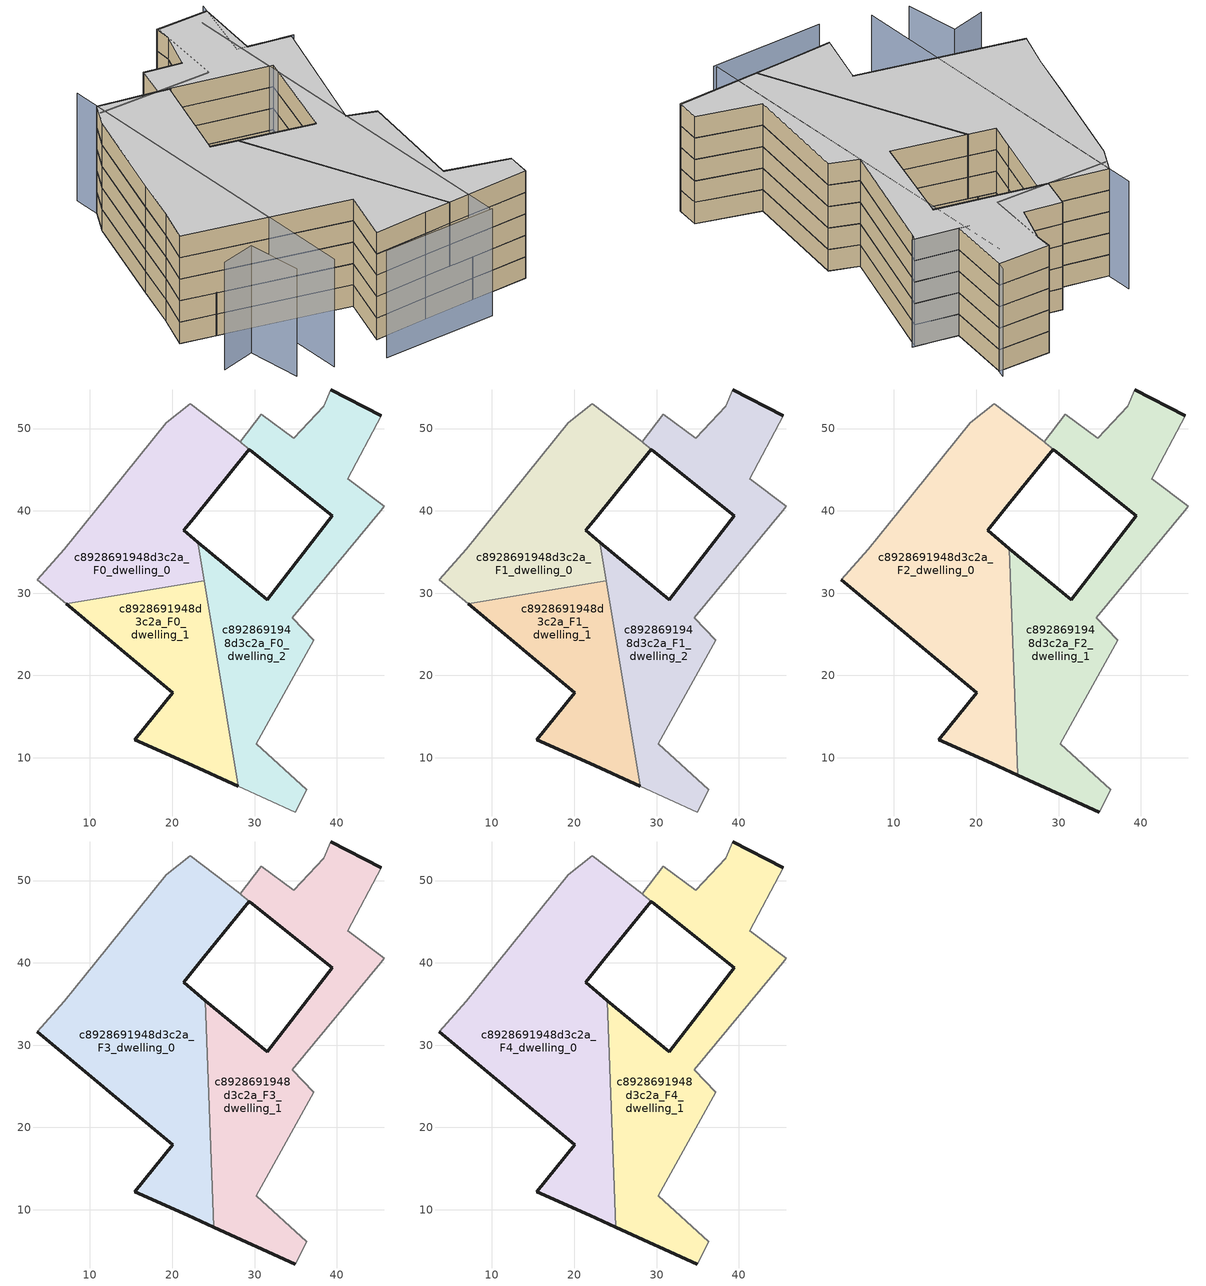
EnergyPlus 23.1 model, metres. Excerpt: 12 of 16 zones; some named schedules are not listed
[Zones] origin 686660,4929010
c8928691948d3c2a_F0_dwelling_0
 floor ground (EU_floor_Construction): 23.86,31.5 23.07,36.21 21.37,37.61 29.38,47.49 28.46,48.2 28.24,48.38 22.18,53.04 19.29,50.69 10.67,40.07 6.87,35.33 3.6,31.62 7.1,28.71 z0
 wall outside (EU_wall_Construction): 22.58,39.11 21.37,37.61 23.07,36.21 z0:3
 wall adiabatic (EU_wall_Construction): 7.1,28.71 3.6,31.62 6.87,35.33 10.67,40.07 19.29,50.69 22.18,53.04 28.24,48.38 z0:3
 wall to c8928691948d3c2a_F0_dwelling_2 (EU_wall_Construction): 28.24,48.38 28.46,48.2 29.38,47.49 22.59,39.11 / 23.07,36.21 23.86,31.5 z0:3
 wall to c8928691948d3c2a_F0_dwelling_1 (EU_wall_Construction): 23.86,31.5 7.1,28.71 z0:3
c8928691948d3c2a_F0_dwelling_1
 floor ground (EU_floor_Construction): 28.03,6.54 23.86,31.5 7.1,28.71 20.07,17.92 15.44,12.2 21.86,9.33 z0
 wall outside (EU_wall_Construction): 28.03,6.54 21.86,9.33 15.44,12.2 20.07,17.92 7.1,28.71 z0:3
 wall to c8928691948d3c2a_F0_dwelling_2 (EU_wall_Construction): 23.86,31.5 28.03,6.54 z0:3
c8928691948d3c2a_F0_dwelling_2
 floor ground (EU_floor_Construction): 36.37,6.11 30.2,11.67 37.19,24.29 34.57,27.03 45.3,40.02 45.74,40.57 41.32,43.89 45.39,51.54 39.25,54.68 38.39,52.68 34.77,48.8 30.82,51.75 28.24,48.38 28.46,48.2 29.38,47.49 22.59,39.11 29.36,47.47 29.48,47.38 39.42,39.4 31.53,29.22 23.07,36.21 28.03,6.54 34.92,3.41 z0
 wall outside (EU_wall_Construction): 39.25,54.68 45.39,51.54 / 23.07,36.21 31.53,29.22 39.42,39.4 29.48,47.38 29.36,47.47 22.59,39.11 z0:3
 wall adiabatic (EU_wall_Construction): 45.39,51.54 41.32,43.89 45.74,40.57 45.3,40.02 34.57,27.03 37.19,24.29 30.2,11.67 36.37,6.11 34.92,3.41 28.03,6.54 / 28.24,48.38 30.82,51.75 34.77,48.8 38.39,52.68 39.25,54.68 z0:3
c8928691948d3c2a_F1_dwelling_0
 floor to c8928691948d3c2a_F0_dwelling_0 (EU_floor_Construction): 23.86,31.5 23.07,36.21 21.37,37.61 29.38,47.49 28.46,48.2 28.24,48.38 22.18,53.04 19.29,50.69 10.67,40.07 6.87,35.33 3.6,31.62 7.1,28.71 z3
 wall outside (EU_wall_Construction): 22.58,39.11 21.37,37.61 23.07,36.21 z3:6
 wall adiabatic (EU_wall_Construction): 7.1,28.71 3.6,31.62 6.87,35.33 10.67,40.07 19.29,50.69 22.18,53.04 28.24,48.38 z3:6
 wall to c8928691948d3c2a_F1_dwelling_2 (EU_wall_Construction): 28.24,48.38 28.46,48.2 29.38,47.49 22.59,39.11 / 23.07,36.21 23.86,31.5 z3:6
 wall to c8928691948d3c2a_F1_dwelling_1 (EU_wall_Construction): 23.86,31.5 7.1,28.71 z3:6
 roof outside (EU_roof_Construction): 29.37,47.49 24.57,41.56 21.37,37.61 z6; 28.24,48.38 28.46,48.2 28.23,48.38 22.18,53.04 z6
c8928691948d3c2a_F1_dwelling_1
 floor to c8928691948d3c2a_F0_dwelling_1 (EU_floor_Construction): 28.03,6.54 23.86,31.5 7.1,28.71 20.07,17.92 15.44,12.2 21.86,9.33 z3
 wall outside (EU_wall_Construction): 28.03,6.54 21.86,9.33 15.44,12.2 20.07,17.92 7.1,28.71 z3:6
 wall to c8928691948d3c2a_F1_dwelling_2 (EU_wall_Construction): 23.86,31.5 28.03,6.54 z3:6
c8928691948d3c2a_F1_dwelling_2
 floor to c8928691948d3c2a_F0_dwelling_2 (EU_floor_Construction): 36.37,6.11 30.2,11.67 37.19,24.29 34.57,27.03 45.3,40.02 45.74,40.57 41.32,43.89 45.39,51.54 39.25,54.68 38.39,52.68 34.77,48.8 30.82,51.75 28.24,48.38 28.46,48.2 29.38,47.49 22.59,39.11 29.36,47.47 29.48,47.38 39.42,39.4 31.53,29.22 23.07,36.21 28.03,6.54 34.92,3.41 z3
 wall outside (EU_wall_Construction): 39.25,54.68 45.39,51.54 / 23.07,36.21 31.53,29.22 39.42,39.4 29.48,47.38 29.36,47.47 22.59,39.11 z3:6
 wall adiabatic (EU_wall_Construction): 45.39,51.54 41.32,43.89 45.74,40.57 45.3,40.02 34.57,27.03 37.19,24.29 30.2,11.67 36.37,6.11 34.92,3.41 28.03,6.54 / 28.24,48.38 30.82,51.75 34.77,48.8 38.39,52.68 39.25,54.68 z3:6
c8928691948d3c2a_F2_dwelling_0
 floor to c8928691948d3c2a_F1_dwelling_0 (EU_floor_Construction): 23.86,31.5 23.07,36.21 21.37,37.61 29.37,47.49 28.46,48.2 28.23,48.38 22.18,53.04 19.29,50.69 10.67,40.07 6.87,35.33 3.6,31.62 7.1,28.71 z6
 floor to c8928691948d3c2a_F1_dwelling_1 (EU_floor_Construction): 25.04,7.89 24.27,29.04 23.86,31.5 7.1,28.71 20.07,17.92 15.44,12.2 21.86,9.33 z6
 floor to c8928691948d3c2a_F1_dwelling_2 (EU_floor_Construction): 24.27,29.04 24.04,35.42 23.07,36.21 z6
 wall outside (EU_wall_Construction): 25.04,7.89 21.86,9.33 15.44,12.2 20.07,17.92 3.6,31.62 / 23.84,40.67 21.37,37.61 24.04,35.42 z6:9
 wall adiabatic (EU_wall_Construction): 3.6,31.62 6.87,35.33 10.67,40.07 19.29,50.69 22.18,53.04 28.23,48.38 28.46,48.2 z6:9
 wall to c8928691948d3c2a_F2_dwelling_1 (EU_wall_Construction): 28.46,48.2 29.37,47.49 23.84,40.67 / 24.04,35.42 25.04,7.89 z6:9
c8928691948d3c2a_F2_dwelling_1
 floor to c8928691948d3c2a_F1_dwelling_2 (EU_floor_Construction): 36.37,6.11 30.2,11.67 37.19,24.29 34.57,27.03 45.3,40.02 45.74,40.57 41.32,43.89 45.39,51.54 39.25,54.68 38.39,52.68 34.77,48.8 30.82,51.75 28.24,48.38 28.46,48.2 29.38,47.49 24.3,41.22 29.36,47.47 29.48,47.38 39.42,39.4 31.53,29.22 24.04,35.42 24.27,29.04 28.03,6.54 34.92,3.41 z6
 floor to c8928691948d3c2a_F1_dwelling_0 (EU_floor_Construction): 24.57,41.56 29.38,47.49 28.46,48.2 28.24,48.38 28.46,48.2 29.37,47.49 z6
 floor to c8928691948d3c2a_F1_dwelling_1 (EU_floor_Construction): 28.03,6.54 24.27,29.04 25.04,7.89 z6
 wall outside (EU_wall_Construction): 39.25,54.68 45.39,51.54 / 34.92,3.41 25.04,7.89 / 24.04,35.42 31.53,29.22 39.42,39.4 29.48,47.38 29.36,47.47 23.85,40.66 z6:9
 wall adiabatic (EU_wall_Construction): 45.39,51.54 41.32,43.89 45.74,40.57 45.3,40.02 34.57,27.03 37.19,24.29 30.2,11.67 36.37,6.11 34.92,3.41 / 28.46,48.2 28.24,48.38 30.82,51.75 34.77,48.8 38.39,52.68 39.25,54.68 z6:9
c8928691948d3c2a_F3_dwelling_0
 floor to c8928691948d3c2a_F2_dwelling_0 (EU_floor_Construction): 25.04,7.89 24.04,35.42 21.37,37.61 29.37,47.49 28.46,48.2 28.23,48.38 22.18,53.04 19.29,50.69 10.67,40.07 6.87,35.33 3.6,31.62 20.07,17.92 15.44,12.2 21.86,9.33 z9
 wall outside (EU_wall_Construction): 25.04,7.89 21.86,9.33 15.44,12.2 20.07,17.92 3.6,31.62 / 23.84,40.67 21.37,37.61 24.04,35.42 z9:12
 wall adiabatic (EU_wall_Construction): 3.6,31.62 6.87,35.33 10.67,40.07 19.29,50.69 22.18,53.04 28.23,48.38 28.46,48.2 z9:12
 wall to c8928691948d3c2a_F3_dwelling_1 (EU_wall_Construction): 28.46,48.2 29.37,47.49 23.84,40.67 / 24.04,35.42 25.04,7.89 z9:12
c8928691948d3c2a_F3_dwelling_1
 floor to c8928691948d3c2a_F2_dwelling_1 (EU_floor_Construction): 36.37,6.11 30.2,11.67 37.19,24.29 34.57,27.03 45.3,40.02 45.74,40.57 41.32,43.89 45.39,51.54 39.25,54.68 38.39,52.68 34.77,48.8 30.82,51.75 28.24,48.38 28.46,48.2 29.37,47.49 23.85,40.66 29.36,47.47 29.48,47.38 39.42,39.4 31.53,29.22 24.04,35.42 25.04,7.89 34.92,3.41 z9
 wall outside (EU_wall_Construction): 39.25,54.68 45.39,51.54 / 34.92,3.41 25.04,7.89 / 24.04,35.42 31.53,29.22 39.42,39.4 29.48,47.38 29.36,47.47 23.85,40.66 z9:12
 wall adiabatic (EU_wall_Construction): 45.39,51.54 41.32,43.89 45.74,40.57 45.3,40.02 34.57,27.03 37.19,24.29 30.2,11.67 36.37,6.11 34.92,3.41 / 28.46,48.2 28.24,48.38 30.82,51.75 34.77,48.8 38.39,52.68 39.25,54.68 z9:12
c8928691948d3c2a_F4_dwelling_0
 floor to c8928691948d3c2a_F3_dwelling_0 (EU_floor_Construction): 25.04,7.89 24.04,35.42 21.37,37.61 29.37,47.49 28.46,48.2 28.23,48.38 22.18,53.04 19.29,50.69 10.67,40.07 6.87,35.33 3.6,31.62 20.07,17.92 15.44,12.2 21.86,9.33 z12
 wall outside (EU_wall_Construction): 25.04,7.89 21.86,9.33 15.44,12.2 20.07,17.92 3.6,31.62 / 23.84,40.67 21.37,37.61 24.04,35.42 z12:15
 wall adiabatic (EU_wall_Construction): 3.6,31.62 6.87,35.33 10.67,40.07 19.29,50.69 22.18,53.04 28.23,48.38 28.46,48.2 z12:15
 wall to c8928691948d3c2a_F4_dwelling_1 (EU_wall_Construction): 28.46,48.2 29.37,47.49 23.84,40.67 / 24.04,35.42 25.04,7.89 z12:15
 ceiling to c8928691948d3c2a_F5_dwelling_0 (EU_floor_Construction): 28.23,48.38 28.46,48.2 29.37,47.49 21.37,37.61 24.04,35.42 25.04,7.89 21.86,9.33 15.44,12.2 20.07,17.92 3.6,31.62 6.87,35.33 10.67,40.07 19.29,50.69 22.18,53.04 z15
c8928691948d3c2a_F4_dwelling_1
 floor to c8928691948d3c2a_F3_dwelling_1 (EU_floor_Construction): 36.37,6.11 30.2,11.67 37.19,24.29 34.57,27.03 45.3,40.02 45.74,40.57 41.32,43.89 45.39,51.54 39.25,54.68 38.39,52.68 34.77,48.8 30.82,51.75 28.24,48.38 28.46,48.2 29.37,47.49 23.85,40.66 29.36,47.47 29.48,47.38 39.42,39.4 31.53,29.22 24.04,35.42 25.04,7.89 34.92,3.41 z12
 wall outside (EU_wall_Construction): 39.25,54.68 45.39,51.54 / 34.92,3.41 25.04,7.89 / 24.04,35.42 31.53,29.22 39.42,39.4 29.48,47.38 29.36,47.47 23.85,40.66 z12:15
 wall adiabatic (EU_wall_Construction): 45.39,51.54 41.32,43.89 45.74,40.57 45.3,40.02 34.57,27.03 37.19,24.29 30.2,11.67 36.37,6.11 34.92,3.41 / 28.46,48.2 28.24,48.38 30.82,51.75 34.77,48.8 38.39,52.68 39.25,54.68 z12:15
 ceiling to c8928691948d3c2a_F5_dwelling_1 (EU_floor_Construction): 45.39,51.54 41.32,43.89 45.74,40.57 45.3,40.02 34.57,27.03 37.19,24.29 30.2,11.67 36.37,6.11 34.92,3.41 25.04,7.89 24.04,35.42 31.53,29.22 39.42,39.4 29.48,47.38 29.36,47.47 23.85,40.66 29.37,47.49 28.46,48.2 28.24,48.38 30.82,51.75 34.77,48.8 38.39,52.68 39.25,54.68 z15
shading: 12.81,9.35 26.27,2.98 / 26.22,3.34 42.95,50.8 / 1.53,24.48 6,23.49 / 6,23.49 4.47,16.61 / 23.32,56.27 8.24,13.77 / 45.99,40.39 40.25,44.7 / 40.25,44.7 46.04,52.4 / 39.38,54.62 34.54,45.15 / 34.54,45.15 21.12,52.01 z0:15
[Building]
EU S2 Campaign: North Axis=0; Terrain=City; Solar Distribution=FullExterior
[Site:Location]
Bologna: Latitude=44.5; Longitude=11.25; Time Zone=1; Elevation=37
[SizingPeriod:WeatherFileDays]
AnnualSizingPeriod: Begin Month=1; Begin Day of Month=1; End Month=12; End Day of Month=31; Day of Week for Start Day=Monday; Use Weather File Daylight Saving Period=No; Use Weather File Rain and Snow Indicators=No
[MATERIAL]
EU_InternalMass_Material: Roughness=MediumRough; Thickness=0.1; Conductivity=1; Density=1800; Specific Heat=900; Thermal Absorptance=0.9; Solar Absorptance=0.7; Visible Absorptance=0.7
[MATERIAL:NOMASS] Roughness=MediumRough; Thermal Absorptance=0.9; Solar Absorptance=0.7; Visible Absorptance=0.7
Name | Thermal Resistance
EU_wall_NoMass | 0.905828
EU_roof_NoMass | 0.37593
EU_floor_NoMass | 0.67114
[CONSTRUCTION]
EU_wall_Construction: EU_wall_NoMass
EU_roof_Construction: EU_roof_NoMass
EU_floor_Construction: EU_floor_NoMass
EU_InternalMass_Construction: EU_InternalMass_Material
[ZONE] Type=1; Multiplier=1; Ceiling Height=autocalculate; Floor Area=autocalculate; Part of Total Floor Area=Yes
Name | Volume
c8928691948d3c2a_F0_dwelling_0; c8928691948d3c2a_F1_dwelling_0 | 882.34
c8928691948d3c2a_F2_dwelling_0; c8928691948d3c2a_F3_dwelling_0; c8928691948d3c2a_F4_dwelling_0 | 1496.94
c8928691948d3c2a_F0_dwelling_1; c8928691948d3c2a_F1_dwelling_1 | 699.05
c8928691948d3c2a_F2_dwelling_1; c8928691948d3c2a_F3_dwelling_1; c8928691948d3c2a_F4_dwelling_1 | 1299.26
c8928691948d3c2a_F0_dwelling_2; c8928691948d3c2a_F1_dwelling_2 | 1214.9
[INTERNALMASS] Construction=EU_InternalMass_Construction
Name | Zone or ZoneList | Surface Area
c8928691948d3c2a_F0_dwelling_0_EU_InternalMass | c8928691948d3c2a_F0_dwelling_0 | 294.088
c8928691948d3c2a_F0_dwelling_1_EU_InternalMass | c8928691948d3c2a_F0_dwelling_1 | 233.016
c8928691948d3c2a_F0_dwelling_2_EU_InternalMass | c8928691948d3c2a_F0_dwelling_2 | 404.966
c8928691948d3c2a_F1_dwelling_0_EU_InternalMass | c8928691948d3c2a_F1_dwelling_0 | 294.088
c8928691948d3c2a_F1_dwelling_1_EU_InternalMass | c8928691948d3c2a_F1_dwelling_1 | 233.016
c8928691948d3c2a_F1_dwelling_2_EU_InternalMass | c8928691948d3c2a_F1_dwelling_2 | 404.966
c8928691948d3c2a_F2_dwelling_0_EU_InternalMass | c8928691948d3c2a_F2_dwelling_0 | 498.967
c8928691948d3c2a_F2_dwelling_1_EU_InternalMass | c8928691948d3c2a_F2_dwelling_1 | 433.109
c8928691948d3c2a_F3_dwelling_0_EU_InternalMass | c8928691948d3c2a_F3_dwelling_0 | 498.967
c8928691948d3c2a_F3_dwelling_1_EU_InternalMass | c8928691948d3c2a_F3_dwelling_1 | 433.109
c8928691948d3c2a_F4_dwelling_0_EU_InternalMass | c8928691948d3c2a_F4_dwelling_0 | 498.967
c8928691948d3c2a_F4_dwelling_1_EU_InternalMass | c8928691948d3c2a_F4_dwelling_1 | 433.109
[OTHEREQUIPMENT] Fuel Type=Electricity; Design Level Calculation Method=Watts/Area; Power per Zone Floor Area=1; Fraction Latent=0; Fraction Radiant=0; Fraction Lost=0; Carbon Dioxide Generation Rate=0; EndUse Subcategory=EU_Step8_InternalGains
Name | Zone or ZoneList or Space or SpaceList | Schedule
EU_Step8_InternalGain_c8928691948d3c2a_F0_dwelling_0_f000 | c8928691948d3c2a_F0_dwelling_0 | EU_Step8_GainSchedule_c8928691948d3c2a_F0_dwelling_0_f000
EU_Step8_InternalGain_c8928691948d3c2a_F0_dwelling_1_f000 | c8928691948d3c2a_F0_dwelling_1 | EU_Step8_GainSchedule_c8928691948d3c2a_F0_dwelling_1_f000
EU_Step8_InternalGain_c8928691948d3c2a_F0_dwelling_2_f000 | c8928691948d3c2a_F0_dwelling_2 | EU_Step8_GainSchedule_c8928691948d3c2a_F0_dwelling_2_f000
EU_Step8_InternalGain_c8928691948d3c2a_F1_dwelling_0_f000 | c8928691948d3c2a_F1_dwelling_0 | EU_Step8_GainSchedule_c8928691948d3c2a_F1_dwelling_0_f000
EU_Step8_InternalGain_c8928691948d3c2a_F1_dwelling_1_f000 | c8928691948d3c2a_F1_dwelling_1 | EU_Step8_GainSchedule_c8928691948d3c2a_F1_dwelling_1_f000
EU_Step8_InternalGain_c8928691948d3c2a_F1_dwelling_2_f000 | c8928691948d3c2a_F1_dwelling_2 | EU_Step8_GainSchedule_c8928691948d3c2a_F1_dwelling_2_f000
EU_Step8_InternalGain_c8928691948d3c2a_F2_dwelling_0_f000 | c8928691948d3c2a_F2_dwelling_0 | EU_Step8_GainSchedule_c8928691948d3c2a_F2_dwelling_0_f000
EU_Step8_InternalGain_c8928691948d3c2a_F2_dwelling_1_f000 | c8928691948d3c2a_F2_dwelling_1 | EU_Step8_GainSchedule_c8928691948d3c2a_F2_dwelling_1_f000
EU_Step8_InternalGain_c8928691948d3c2a_F3_dwelling_0_f000 | c8928691948d3c2a_F3_dwelling_0 | EU_Step8_GainSchedule_c8928691948d3c2a_F3_dwelling_0_f000
EU_Step8_InternalGain_c8928691948d3c2a_F3_dwelling_1_f000 | c8928691948d3c2a_F3_dwelling_1 | EU_Step8_GainSchedule_c8928691948d3c2a_F3_dwelling_1_f000
EU_Step8_InternalGain_c8928691948d3c2a_F4_dwelling_0_f000 | c8928691948d3c2a_F4_dwelling_0 | EU_Step8_GainSchedule_c8928691948d3c2a_F4_dwelling_0_f000
EU_Step8_InternalGain_c8928691948d3c2a_F4_dwelling_1_f000 | c8928691948d3c2a_F4_dwelling_1 | EU_Step8_GainSchedule_c8928691948d3c2a_F4_dwelling_1_f000
[ZONEVENTILATION:DESIGNFLOWRATE] Schedule=EU_AlwaysOn; Design Flow Rate Calculation Method=AirChanges/Hour; Air Changes per Hour=0.73129; Ventilation Type=Natural; Fan Pressure Rise=0; Fan Total Efficiency=1; Constant Term Coefficient=1; Temperature Term Coefficient=0; Velocity Term Coefficient=0; Velocity Squared Term Coefficient=0; Minimum Indoor Temperature=-100; Maximum Indoor Temperature=100; Delta Temperature=-100; Minimum Outdoor Temperature=-100; Maximum Outdoor Temperature=100; Maximum Wind Speed=40
Name | Zone or ZoneList or Space or SpaceList
EU_ConstantAir_c8928691948d3c2a_F0_dwelling_0 | c8928691948d3c2a_F0_dwelling_0
EU_ConstantAir_c8928691948d3c2a_F0_dwelling_1 | c8928691948d3c2a_F0_dwelling_1
EU_ConstantAir_c8928691948d3c2a_F0_dwelling_2 | c8928691948d3c2a_F0_dwelling_2
EU_ConstantAir_c8928691948d3c2a_F1_dwelling_0 | c8928691948d3c2a_F1_dwelling_0
EU_ConstantAir_c8928691948d3c2a_F1_dwelling_1 | c8928691948d3c2a_F1_dwelling_1
EU_ConstantAir_c8928691948d3c2a_F1_dwelling_2 | c8928691948d3c2a_F1_dwelling_2
EU_ConstantAir_c8928691948d3c2a_F2_dwelling_0 | c8928691948d3c2a_F2_dwelling_0
EU_ConstantAir_c8928691948d3c2a_F2_dwelling_1 | c8928691948d3c2a_F2_dwelling_1
EU_ConstantAir_c8928691948d3c2a_F3_dwelling_0 | c8928691948d3c2a_F3_dwelling_0
EU_ConstantAir_c8928691948d3c2a_F3_dwelling_1 | c8928691948d3c2a_F3_dwelling_1
EU_ConstantAir_c8928691948d3c2a_F4_dwelling_0 | c8928691948d3c2a_F4_dwelling_0
EU_ConstantAir_c8928691948d3c2a_F4_dwelling_1 | c8928691948d3c2a_F4_dwelling_1
[HVACTEMPLATE:THERMOSTAT] Constant Heating Setpoint=20; Constant Cooling Setpoint=50
EU_HeatOnly_c8928691948d3c2a_F0_dwelling_0; EU_HeatOnly_c8928691948d3c2a_F0_dwelling_1; EU_HeatOnly_c8928691948d3c2a_F0_dwelling_2; EU_HeatOnly_c8928691948d3c2a_F1_dwelling_0; EU_HeatOnly_c8928691948d3c2a_F1_dwelling_1; EU_HeatOnly_c8928691948d3c2a_F1_dwelling_2; EU_HeatOnly_c8928691948d3c2a_F2_dwelling_0; EU_HeatOnly_c8928691948d3c2a_F2_dwelling_1; EU_HeatOnly_c8928691948d3c2a_F3_dwelling_0; EU_HeatOnly_c8928691948d3c2a_F3_dwelling_1; EU_HeatOnly_c8928691948d3c2a_F4_dwelling_0; EU_HeatOnly_c8928691948d3c2a_F4_dwelling_1; EU_HeatOnly_c8928691948d3c2a_F5_dwelling_0; EU_HeatOnly_c8928691948d3c2a_F5_dwelling_1; EU_HeatOnly_c8928691948d3c2a_F6_dwelling_0; EU_HeatOnly_c8928691948d3c2a_F6_dwelling_1
[HVACTEMPLATE:ZONE:IDEALLOADSAIRSYSTEM] System Availability Schedule=EU_AlwaysOn; Maximum Heating Supply Air Temperature=50; Minimum Cooling Supply Air Temperature=13; Maximum Heating Supply Air Humidity Ratio=0.0156; Minimum Cooling Supply Air Humidity Ratio=0.0077; Heating Limit=NoLimit; Cooling Limit=NoLimit; Heating Availability Schedule=EU_AlwaysOn; Cooling Availability Schedule=EU_CoolingOff; Dehumidification Control Type=ConstantSensibleHeatRatio; Cooling Sensible Heat Ratio=0.7; Dehumidification Setpoint=60; Humidification Control Type=None; Humidification Setpoint=30; Outdoor Air Method=None; Outdoor Air Flow Rate per Person=0.00944; Outdoor Air Flow Rate per Zone Floor Area=0; Outdoor Air Flow Rate per Zone=0; Demand Controlled Ventilation Type=None; Outdoor Air Economizer Type=NoEconomizer; Heat Recovery Type=None; Sensible Heat Recovery Effectiveness=0.7; Latent Heat Recovery Effectiveness=0.65
Name | Template Thermostat
c8928691948d3c2a_F0_dwelling_0 | EU_HeatOnly_c8928691948d3c2a_F0_dwelling_0
c8928691948d3c2a_F0_dwelling_1 | EU_HeatOnly_c8928691948d3c2a_F0_dwelling_1
c8928691948d3c2a_F0_dwelling_2 | EU_HeatOnly_c8928691948d3c2a_F0_dwelling_2
c8928691948d3c2a_F1_dwelling_0 | EU_HeatOnly_c8928691948d3c2a_F1_dwelling_0
